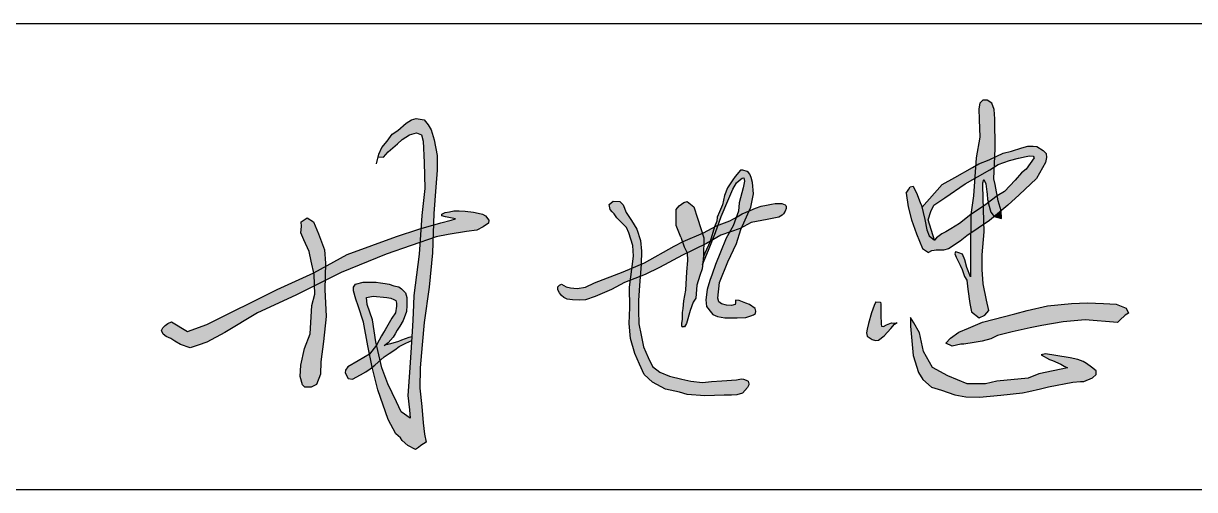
# Model space of a CAD drawing. Extents: x -14785 to 4269, y -25586 to -12228.
# Drawn here: x -12960.99 to -12944.67, y -25540.1 to -25533.6 of the extents above; entities that cross this region are included whole.
import ezdxf

# ---------------------------------------------------------------- set-up
doc = ezdxf.new("R2010")
doc.units = 0
doc.header["$LTSCALE"] = 2000
doc.header["$MEASUREMENT"] = 0
doc.layers.get('0').update_dxf_attribs({"linetype": 'CONTINUOUS'})
doc.layers.add('HATCH', color=8, linetype='CONTINUOUS')

msp = doc.modelspace()

# ---------------------------------------------------------------- hatches: boundary and pattern name
at = {"layer": 'HATCH'}
for points in [[(-12947.451, -25534.936), (-12947.461, -25534.806), (-12947.493, -25534.715), (-12947.556, -25534.673), (-12947.616, -25534.673), (-12947.658, -25534.718), (-12947.675, -25534.796), (-12947.668, -25534.946), (-12947.661, -25535.188), (-12947.71, -25535.479), (-12947.718, -25535.59), (-12947.672, -25535.563), (-12947.528, -25535.504), (-12947.45, -25535.467), (-12947.444, -25535.35)], [(-12955.243, -25535.885), (-12955.221, -25535.65), (-12955.224, -25535.444), (-12955.264, -25535.225), (-12955.307, -25535.089), (-12955.347, -25535.019), (-12955.403, -25534.95), (-12955.515, -25534.928), (-12955.579, -25534.947), (-12955.654, -25534.993), (-12955.769, -25535.099), (-12955.847, -25535.15), (-12955.919, -25535.244), (-12955.994, -25535.332), (-12956.036, -25535.428), (-12956.045, -25535.463), (-12955.971, -25535.47), (-12955.907, -25535.396), (-12955.775, -25535.285), (-12955.708, -25535.224), (-12955.607, -25535.157), (-12955.509, -25535.13), (-12955.442, -25535.157), (-12955.415, -25535.244), (-12955.401, -25535.544), (-12955.394, -25535.905), (-12955.438, -25536.283), (-12955.451, -25536.464), (-12955.273, -25536.413), (-12955.267, -25536.254)], [(-12946.736, -25535.419), (-12946.775, -25535.377), (-12946.864, -25535.319), (-12946.915, -25535.314), (-12946.992, -25535.316), (-12947.074, -25535.339), (-12947.22, -25535.383), (-12947.333, -25535.415), (-12947.423, -25535.454), (-12947.45, -25535.467), (-12947.456, -25535.604), (-12947.403, -25535.569), (-12947.248, -25535.516), (-12947.122, -25535.482), (-12947.014, -25535.46), (-12946.967, -25535.451), (-12946.918, -25535.453), (-12946.902, -25535.478), (-12947.012, -25535.637), (-12947.08, -25535.688), (-12947.166, -25535.791), (-12947.315, -25535.949), (-12947.416, -25536.009), (-12947.402, -25536.08), (-12947.363, -25536.218), (-12947.268, -25536.14), (-12947.11, -25535.995), (-12946.869, -25535.766), (-12946.746, -25535.543), (-12946.729, -25535.473)], [(-12947.45, -25535.467), (-12947.528, -25535.504), (-12947.672, -25535.563), (-12947.718, -25535.59), (-12947.731, -25535.766), (-12947.519, -25535.644), (-12947.456, -25535.604)], [(-12951.172, -25536.078), (-12951.1, -25535.917), (-12951.051, -25535.827), (-12951.014, -25535.796), (-12950.973, -25535.76), (-12950.948, -25535.756), (-12950.94, -25535.804), (-12950.959, -25535.898), (-12951.011, -25536.104), (-12951.024, -25536.22), (-12951.055, -25536.307), (-12951.041, -25536.299), (-12950.971, -25536.259), (-12950.873, -25536.218), (-12950.85, -25536.165), (-12950.812, -25535.979), (-12950.828, -25535.824), (-12950.847, -25535.752), (-12950.865, -25535.708), (-12950.882, -25535.682), (-12950.902, -25535.667), (-12950.964, -25535.65), (-12950.995, -25535.65), (-12951.071, -25535.738), (-12951.103, -25535.787), (-12951.137, -25535.84), (-12951.174, -25535.898), (-12951.216, -25536.005), (-12951.245, -25536.135), (-12951.288, -25536.229), (-12951.319, -25536.305), (-12951.324, -25536.362), (-12951.356, -25536.441), (-12951.328, -25536.426), (-12951.309, -25536.419), (-12951.266, -25536.297)], [(-12948.146, -25536.036), (-12947.863, -25535.842), (-12947.731, -25535.766), (-12947.718, -25535.59), (-12947.762, -25535.615), (-12948.007, -25535.754), (-12948.182, -25535.851), (-12948.466, -25536.17), (-12948.427, -25536.339), (-12948.399, -25536.48), (-12948.365, -25536.566), (-12948.289, -25536.627), (-12948.377, -25536.342), (-12948.343, -25536.226), (-12948.298, -25536.137)], [(-12947.456, -25535.604), (-12947.519, -25535.644), (-12947.731, -25535.766), (-12947.749, -25536.006), (-12947.784, -25536.269), (-12947.611, -25536.152), (-12947.614, -25536.04), (-12947.619, -25535.858), (-12947.618, -25535.825), (-12947.603, -25535.778), (-12947.574, -25535.843), (-12947.561, -25535.954), (-12947.559, -25535.984), (-12947.553, -25536.057), (-12947.537, -25536.099), (-12947.416, -25536.009), (-12947.447, -25535.848), (-12947.465, -25535.771)], [(-12948.473, -25536.142), (-12948.489, -25536.103), (-12948.544, -25535.968), (-12948.58, -25535.898), (-12948.587, -25535.875), (-12948.63, -25535.883), (-12948.647, -25535.914), (-12948.688, -25535.972), (-12948.657, -25536.16), (-12948.613, -25536.341), (-12948.541, -25536.54), (-12948.46, -25536.742), (-12948.374, -25536.799), (-12948.332, -25536.774), (-12948.295, -25536.768), (-12948.27, -25536.767), (-12948.22, -25536.767), (-12948.165, -25536.765), (-12948.094, -25536.746), (-12947.933, -25536.641), (-12947.839, -25536.564), (-12947.786, -25536.527), (-12947.784, -25536.269), (-12947.943, -25536.392), (-12948.062, -25536.466), (-12948.132, -25536.509), (-12948.188, -25536.54), (-12948.262, -25536.593), (-12948.289, -25536.627), (-12948.365, -25536.566), (-12948.399, -25536.48), (-12948.427, -25536.339)], [(-12947.402, -25536.08), (-12947.416, -25536.009), (-12947.416, -25536.009), (-12947.537, -25536.099), (-12947.539, -25536.118), (-12947.507, -25536.234), (-12947.458, -25536.294), (-12947.363, -25536.218)], [(-12954.58, -25536.441), (-12954.506, -25536.389), (-12954.504, -25536.346), (-12954.547, -25536.288), (-12954.592, -25536.266), (-12954.65, -25536.251), (-12954.718, -25536.235), (-12954.834, -25536.223), (-12954.914, -25536.218), (-12954.99, -25536.218), (-12955.05, -25536.229), (-12955.112, -25536.241), (-12955.159, -25536.262), (-12955.155, -25536.286), (-12955.104, -25536.299), (-12955.036, -25536.315), (-12954.966, -25536.33), (-12955.027, -25536.348), (-12955.17, -25536.383), (-12955.273, -25536.413), (-12955.28, -25536.597), (-12955.234, -25536.581), (-12955.071, -25536.548), (-12954.813, -25536.505), (-12954.671, -25536.488)], [(-12952.39, -25536.633), (-12952.441, -25536.475), (-12952.515, -25536.354), (-12952.586, -25536.239), (-12952.632, -25536.135), (-12952.675, -25536.086), (-12952.771, -25536.082), (-12952.824, -25536.131), (-12952.813, -25536.197), (-12952.783, -25536.231), (-12952.756, -25536.261), (-12952.718, -25536.314), (-12952.649, -25536.385), (-12952.582, -25536.448), (-12952.551, -25536.522), (-12952.497, -25536.699), (-12952.485, -25536.851), (-12952.504, -25536.995), (-12952.507, -25537.015), (-12952.379, -25536.96), (-12952.375, -25536.781)], [(-12951.595, -25536.319), (-12951.647, -25536.163), (-12951.74, -25536.087), (-12951.784, -25536.099), (-12951.848, -25536.147), (-12951.892, -25536.199), (-12951.892, -25536.283), (-12951.892, -25536.423), (-12951.828, -25536.584), (-12951.805, -25536.651), (-12951.795, -25536.646), (-12951.524, -25536.531)], [(-12950.873, -25536.218), (-12950.971, -25536.259), (-12951.041, -25536.299), (-12951.055, -25536.307), (-12951.097, -25536.428), (-12951.147, -25536.514), (-12950.999, -25536.462), (-12950.976, -25536.45)], [(-12950.462, -25536.304), (-12950.415, -25536.279), (-12950.394, -25536.257), (-12950.372, -25536.222), (-12950.357, -25536.184), (-12950.357, -25536.156), (-12950.361, -25536.145), (-12950.37, -25536.132), (-12950.417, -25536.116), (-12950.51, -25536.116), (-12950.561, -25536.123), (-12950.631, -25536.136), (-12950.707, -25536.153), (-12950.784, -25536.179), (-12950.861, -25536.213), (-12950.873, -25536.218), (-12950.976, -25536.45), (-12950.848, -25536.382), (-12950.621, -25536.339)], [(-12947.611, -25536.152), (-12947.784, -25536.269), (-12947.786, -25536.527), (-12947.604, -25536.403)], [(-12947.507, -25536.234), (-12947.539, -25536.118), (-12947.537, -25536.099), (-12947.594, -25536.141), (-12947.611, -25536.152), (-12947.604, -25536.403), (-12947.526, -25536.35), (-12947.458, -25536.294)], [(-12947.363, -25536.218), (-12947.458, -25536.294), (-12947.359, -25536.325)], [(-12956.793, -25536.76), (-12956.876, -25536.539), (-12956.946, -25536.372), (-12957.034, -25536.315), (-12957.117, -25536.371), (-12957.111, -25536.435), (-12957.122, -25536.523), (-12957.079, -25536.622), (-12957.005, -25536.786), (-12956.976, -25536.92), (-12956.94, -25537.084), (-12956.78, -25536.996), (-12956.779, -25536.945)], [(-12951.097, -25536.428), (-12951.055, -25536.307), (-12951.144, -25536.356), (-12951.309, -25536.419), (-12951.343, -25536.517), (-12951.386, -25536.624), (-12951.267, -25536.556), (-12951.147, -25536.514)], [(-12955.931, -25536.823), (-12955.464, -25536.661), (-12955.451, -25536.464), (-12955.479, -25536.472), (-12955.787, -25536.573), (-12956.476, -25536.827), (-12956.78, -25536.996), (-12956.784, -25537.19), (-12956.561, -25537.079)], [(-12955.273, -25536.413), (-12955.451, -25536.464), (-12955.464, -25536.661), (-12955.28, -25536.597)], [(-12951.504, -25536.593), (-12951.524, -25536.531), (-12951.795, -25536.646), (-12951.805, -25536.651), (-12951.782, -25536.717), (-12951.74, -25536.804), (-12951.506, -25536.69)], [(-12951.356, -25536.441), (-12951.511, -25536.526), (-12951.524, -25536.531), (-12951.504, -25536.593), (-12951.506, -25536.69), (-12951.469, -25536.672), (-12951.418, -25536.643)], [(-12951.052, -25536.673), (-12950.988, -25536.477), (-12950.976, -25536.45), (-12950.999, -25536.462), (-12951.147, -25536.514), (-12951.194, -25536.596), (-12951.272, -25536.795), (-12951.343, -25536.964), (-12951.388, -25537.101), (-12951.422, -25537.188), (-12951.461, -25537.316), (-12951.477, -25537.458), (-12951.468, -25537.553), (-12951.401, -25537.639), (-12951.381, -25537.664), (-12951.313, -25537.691), (-12951.213, -25537.708), (-12951.148, -25537.71), (-12951.039, -25537.71), (-12950.921, -25537.706), (-12950.85, -25537.683), (-12950.815, -25537.667), (-12950.786, -25537.647), (-12950.78, -25537.616), (-12950.788, -25537.578), (-12950.87, -25537.522), (-12950.92, -25537.503), (-12951.014, -25537.469), (-12951.065, -25537.461), (-12951.065, -25537.499), (-12951.067, -25537.523), (-12951.12, -25537.537), (-12951.188, -25537.534), (-12951.258, -25537.515), (-12951.295, -25537.486), (-12951.311, -25537.435), (-12951.287, -25537.215), (-12951.169, -25536.929)], [(-12951.309, -25536.419), (-12951.328, -25536.426), (-12951.356, -25536.441), (-12951.418, -25536.643), (-12951.386, -25536.624), (-12951.343, -25536.517)], [(-12947.6, -25536.509), (-12947.604, -25536.403), (-12947.786, -25536.527), (-12947.787, -25536.795), (-12947.789, -25537.009), (-12947.787, -25537.139), (-12947.84, -25537.005), (-12947.868, -25536.899), (-12947.903, -25536.823), (-12947.952, -25536.804), (-12947.978, -25536.792), (-12947.999, -25536.79), (-12948.008, -25536.819), (-12947.991, -25536.865), (-12947.933, -25536.977), (-12947.906, -25537.036), (-12947.875, -25537.131), (-12947.842, -25537.182), (-12947.825, -25537.308), (-12947.797, -25537.507), (-12947.774, -25537.624), (-12947.669, -25537.709), (-12947.589, -25537.672), (-12947.534, -25537.608), (-12947.568, -25537.462), (-12947.614, -25537.233), (-12947.626, -25537.034), (-12947.626, -25536.832)], [(-12955.993, -25538.407), (-12956.018, -25538.302), (-12956.093, -25538.367), (-12956.126, -25538.396), (-12956.126, -25538.397), (-12956.051, -25538.715), (-12955.907, -25539.127), (-12955.797, -25539.326), (-12955.735, -25539.38), (-12955.709, -25539.42), (-12955.632, -25539.489), (-12955.523, -25539.545), (-12955.484, -25539.519), (-12955.45, -25539.487), (-12955.377, -25539.442), (-12955.398, -25539.332), (-12955.415, -25539.172), (-12955.435, -25538.944), (-12955.463, -25538.691), (-12955.459, -25538.406), (-12955.431, -25538.084), (-12955.403, -25537.775), (-12955.333, -25537.281), (-12955.288, -25536.805), (-12955.28, -25536.597), (-12955.464, -25536.661), (-12955.475, -25536.823), (-12955.549, -25537.4), (-12955.556, -25537.644), (-12955.566, -25537.826), (-12955.587, -25538.191), (-12955.607, -25538.47), (-12955.63, -25538.791), (-12955.61, -25538.992), (-12955.597, -25539.11), (-12955.724, -25539.02), (-12955.789, -25538.879), (-12955.908, -25538.631)], [(-12951.802, -25536.834), (-12951.74, -25536.804), (-12951.782, -25536.717), (-12951.805, -25536.651), (-12951.921, -25536.708), (-12952.333, -25536.941), (-12952.379, -25536.96), (-12952.392, -25537.133), (-12952.321, -25537.106), (-12952.124, -25537.008)], [(-12951.511, -25536.856), (-12951.506, -25536.69), (-12951.74, -25536.804), (-12951.734, -25536.912), (-12951.748, -25537.07), (-12951.763, -25537.322), (-12951.788, -25537.474), (-12951.797, -25537.577), (-12951.807, -25537.636), (-12951.809, -25537.686), (-12951.809, -25537.73), (-12951.816, -25537.787), (-12951.815, -25537.816), (-12951.81, -25537.828), (-12951.803, -25537.835), (-12951.776, -25537.834), (-12951.747, -25537.79), (-12951.697, -25537.609), (-12951.656, -25537.489), (-12951.615, -25537.433), (-12951.603, -25537.253), (-12951.563, -25537.117), (-12951.531, -25537.024)], [(-12951.386, -25536.624), (-12951.418, -25536.643), (-12951.491, -25536.807), (-12951.513, -25536.871), (-12951.524, -25536.965), (-12951.442, -25536.765)], [(-12956.78, -25536.996), (-12956.94, -25537.084), (-12956.935, -25537.107), (-12956.931, -25537.263), (-12956.784, -25537.19)], [(-12952.61, -25537.215), (-12952.53, -25537.185), (-12952.507, -25537.015), (-12952.628, -25537.066), (-12953.03, -25537.221), (-12953.155, -25537.28), (-12953.272, -25537.301), (-12953.364, -25537.292), (-12953.425, -25537.275), (-12953.491, -25537.242), (-12953.518, -25537.252), (-12953.539, -25537.277), (-12953.542, -25537.32), (-12953.518, -25537.362), (-12953.488, -25537.398), (-12953.457, -25537.426), (-12953.412, -25537.448), (-12953.334, -25537.458), (-12953.243, -25537.464), (-12953.155, -25537.458), (-12953.019, -25537.41), (-12952.792, -25537.315)], [(-12952.379, -25536.96), (-12952.507, -25537.015), (-12952.53, -25537.185), (-12952.392, -25537.133)], [(-12957.725, -25537.638), (-12957.192, -25537.393), (-12956.931, -25537.263), (-12956.935, -25537.107), (-12956.94, -25537.084), (-12957.452, -25537.316), (-12958.431, -25537.8), (-12958.7, -25537.902), (-12958.924, -25537.765), (-12958.977, -25537.787), (-12959.012, -25537.814), (-12959.047, -25537.849), (-12959.065, -25537.886), (-12959.04, -25537.939), (-12959.001, -25537.97), (-12958.935, -25537.997), (-12958.876, -25538.036), (-12958.799, -25538.08), (-12958.665, -25538.127), (-12958.554, -25538.09), (-12958.434, -25538.047), (-12958.181, -25537.915)], [(-12956.77, -25537.69), (-12956.786, -25537.315), (-12956.784, -25537.19), (-12956.931, -25537.263), (-12956.928, -25537.378), (-12956.967, -25537.536), (-12956.991, -25537.934), (-12957.07, -25538.139), (-12957.122, -25538.371), (-12957.131, -25538.529), (-12957.097, -25538.642), (-12957.066, -25538.674), (-12956.98, -25538.674), (-12956.906, -25538.637), (-12956.849, -25538.493), (-12956.845, -25538.324), (-12956.804, -25538.04)], [(-12952.418, -25537.607), (-12952.415, -25537.466), (-12952.401, -25537.26), (-12952.392, -25537.133), (-12952.53, -25537.185), (-12952.543, -25537.28), (-12952.538, -25537.564), (-12952.547, -25537.788), (-12952.526, -25537.998), (-12952.469, -25538.205), (-12952.4, -25538.354), (-12952.335, -25538.501), (-12952.222, -25538.607), (-12952.04, -25538.704), (-12951.847, -25538.745), (-12951.736, -25538.78), (-12951.491, -25538.795), (-12951.224, -25538.788), (-12951.12, -25538.787), (-12951.045, -25538.781), (-12950.968, -25538.758), (-12950.895, -25538.681), (-12950.877, -25538.645), (-12950.877, -25538.629), (-12950.89, -25538.591), (-12950.918, -25538.577), (-12950.954, -25538.565), (-12950.981, -25538.559), (-12951.052, -25538.572), (-12951.257, -25538.586), (-12951.4, -25538.598), (-12951.522, -25538.609), (-12951.687, -25538.59), (-12951.81, -25538.564), (-12951.983, -25538.523), (-12952.12, -25538.467), (-12952.222, -25538.39), (-12952.282, -25538.263), (-12952.345, -25538.115), (-12952.381, -25537.952), (-12952.411, -25537.792)], [(-12955.718, -25537.303), (-12955.755, -25537.279), (-12955.826, -25537.262), (-12955.89, -25537.242), (-12955.947, -25537.229), (-12956.011, -25537.219), (-12956.072, -25537.212), (-12956.17, -25537.212), (-12956.254, -25537.212), (-12956.359, -25537.242), (-12956.386, -25537.283), (-12956.386, -25537.333), (-12956.355, -25537.448), (-12956.325, -25537.542), (-12956.247, -25537.768), (-12956.19, -25538.098), (-12956.165, -25538.214), (-12956.068, -25538.09), (-12956.078, -25538.046), (-12956.124, -25537.735), (-12956.198, -25537.524), (-12956.206, -25537.424), (-12956.115, -25537.409), (-12955.924, -25537.427), (-12955.869, -25537.433), (-12955.828, -25537.453), (-12955.798, -25537.468), (-12955.787, -25537.503), (-12955.787, -25537.546), (-12955.804, -25537.639), (-12955.852, -25537.713), (-12955.908, -25537.813), (-12955.948, -25537.878), (-12955.969, -25537.915), (-12955.998, -25537.959), (-12956.03, -25538.019), (-12956.068, -25538.09), (-12956.018, -25538.302), (-12955.963, -25538.255), (-12955.891, -25538.207), (-12955.811, -25538.157), (-12955.75, -25538.111), (-12955.659, -25538.061), (-12955.577, -25538.024), (-12955.574, -25537.968), (-12955.611, -25537.979), (-12955.713, -25538.018), (-12955.756, -25538.035), (-12955.867, -25538.066), (-12955.932, -25538.08), (-12955.903, -25538.058), (-12955.833, -25537.977), (-12955.806, -25537.933), (-12955.779, -25537.879), (-12955.742, -25537.825), (-12955.694, -25537.748), (-12955.651, -25537.623), (-12955.644, -25537.539), (-12955.644, -25537.475), (-12955.647, -25537.424), (-12955.664, -25537.36)], [(-12948.899, -25537.856), (-12948.848, -25537.796), (-12948.831, -25537.785), (-12948.889, -25537.781), (-12948.961, -25537.806), (-12949.002, -25537.831), (-12949.029, -25537.826), (-12949.032, -25537.799), (-12949.032, -25537.761), (-12949.037, -25537.703), (-12949.037, -25537.661), (-12949.037, -25537.6), (-12949.039, -25537.565), (-12949.039, -25537.52), (-12949.044, -25537.49), (-12949.11, -25537.485), (-12949.13, -25537.538), (-12949.167, -25537.638), (-12949.213, -25537.789), (-12949.228, -25537.869), (-12949.238, -25537.917), (-12949.23, -25537.967), (-12949.162, -25538.009), (-12949.112, -25538.025), (-12949.072, -25538.022), (-12948.992, -25537.959)], [(-12947.21, -25537.904), (-12946.96, -25537.848), (-12946.797, -25537.817), (-12946.499, -25537.766), (-12946.193, -25537.736), (-12945.74, -25537.774), (-12945.707, -25537.741), (-12945.633, -25537.672), (-12945.588, -25537.644), (-12945.621, -25537.573), (-12945.761, -25537.519), (-12945.936, -25537.507), (-12946.158, -25537.502), (-12946.382, -25537.509), (-12946.716, -25537.54), (-12946.998, -25537.609), (-12947.171, -25537.652), (-12947.622, -25537.769), (-12947.818, -25537.853), (-12947.951, -25537.909), (-12948.068, -25537.993), (-12948.131, -25538.064), (-12948.047, -25538.105), (-12947.925, -25538.077), (-12947.884, -25538.074), (-12947.739, -25538.054), (-12947.627, -25538.036), (-12947.507, -25538), (-12947.411, -25537.955)], [(-12948.5, -25537.92), (-12948.577, -25537.78), (-12948.627, -25537.706), (-12948.625, -25537.824), (-12948.59, -25538.236), (-12948.514, -25538.472), (-12948.454, -25538.57), (-12948.333, -25538.675), (-12948.193, -25538.716), (-12948.007, -25538.784), (-12947.852, -25538.811), (-12947.663, -25538.813), (-12947.366, -25538.788), (-12947.065, -25538.754), (-12946.977, -25538.734), (-12946.813, -25538.7), (-12946.7, -25538.669), (-12946.365, -25538.607), (-12946.258, -25538.599), (-12946.208, -25538.599), (-12946.087, -25538.546), (-12946.04, -25538.498), (-12946.038, -25538.45), (-12946.101, -25538.399), (-12946.171, -25538.345), (-12946.218, -25538.317), (-12946.294, -25538.29), (-12946.401, -25538.268), (-12946.601, -25538.236), (-12946.744, -25538.21), (-12946.804, -25538.224), (-12946.689, -25538.288), (-12946.645, -25538.306), (-12946.532, -25538.353), (-12946.484, -25538.383), (-12946.439, -25538.405), (-12946.839, -25538.492), (-12946.985, -25538.551), (-12947.42, -25538.591), (-12947.582, -25538.63), (-12947.838, -25538.63), (-12948.107, -25538.52), (-12948.32, -25538.401), (-12948.442, -25538.179)], [(-12956.068, -25538.09), (-12956.165, -25538.214), (-12956.126, -25538.396), (-12956.093, -25538.367), (-12956.018, -25538.302)], [(-12956.126, -25538.396), (-12956.165, -25538.214), (-12956.322, -25538.309), (-12956.469, -25538.394), (-12956.498, -25538.439), (-12956.506, -25538.476), (-12956.461, -25538.554), (-12956.4, -25538.565), (-12956.291, -25538.506), (-12956.217, -25538.461), (-12956.156, -25538.422)]]:
    msp.add_hatch(color=256, dxfattribs=at).paths.add_polyline_path(points)

# ---------------------------------------------------------------- linework, layer by layer
for p, q in [((-12976.96, -25533.604), (-12866.96, -25533.604)), ((-12976.96, -25540.104), (-12921.96, -25540.104))]:
    msp.add_line(p, q)
for points in [[(-12947.539, -25536.118), (-12947.507, -25536.234), (-12947.458, -25536.294), (-12947.359, -25536.325), (-12947.363, -25536.218), (-12947.402, -25536.08), (-12947.447, -25535.848), (-12947.465, -25535.771), (-12947.444, -25535.35), (-12947.451, -25534.936), (-12947.461, -25534.806), (-12947.493, -25534.715), (-12947.556, -25534.673), (-12947.616, -25534.673), (-12947.658, -25534.718), (-12947.675, -25534.796), (-12947.668, -25534.946), (-12947.661, -25535.188), (-12947.71, -25535.479), (-12947.749, -25536.006), (-12947.784, -25536.269), (-12947.787, -25536.795), (-12947.789, -25537.009), (-12947.787, -25537.139), (-12947.84, -25537.005), (-12947.868, -25536.899), (-12947.903, -25536.823)], [(-12956.068, -25535.561), (-12956.036, -25535.428), (-12955.994, -25535.332), (-12955.919, -25535.244), (-12955.847, -25535.15), (-12955.769, -25535.099), (-12955.654, -25534.993), (-12955.579, -25534.947), (-12955.515, -25534.928), (-12955.403, -25534.95), (-12955.347, -25535.019), (-12955.307, -25535.089), (-12955.264, -25535.225), (-12955.224, -25535.444), (-12955.221, -25535.65), (-12955.243, -25535.885), (-12955.267, -25536.254), (-12955.288, -25536.805), (-12955.333, -25537.281), (-12955.403, -25537.775), (-12955.431, -25538.084), (-12955.459, -25538.406), (-12955.463, -25538.691), (-12955.435, -25538.944), (-12955.415, -25539.172), (-12955.398, -25539.332), (-12955.377, -25539.442), (-12955.45, -25539.487), (-12955.484, -25539.519), (-12955.523, -25539.545), (-12955.632, -25539.489), (-12955.709, -25539.42), (-12955.735, -25539.38), (-12955.797, -25539.326), (-12955.907, -25539.127), (-12956.051, -25538.715), (-12956.126, -25538.397), (-12956.19, -25538.098), (-12956.247, -25537.768), (-12956.325, -25537.542), (-12956.355, -25537.448), (-12956.386, -25537.333), (-12956.386, -25537.283), (-12956.359, -25537.242), (-12956.359, -25537.242), (-12956.254, -25537.212), (-12956.17, -25537.212), (-12956.17, -25537.212), (-12956.072, -25537.212), (-12956.011, -25537.219), (-12955.947, -25537.229), (-12955.89, -25537.242), (-12955.826, -25537.262), (-12955.755, -25537.279), (-12955.718, -25537.303), (-12955.664, -25537.36), (-12955.647, -25537.424), (-12955.644, -25537.475), (-12955.644, -25537.539), (-12955.651, -25537.623), (-12955.694, -25537.748), (-12955.742, -25537.825), (-12955.779, -25537.879), (-12955.806, -25537.933), (-12955.833, -25537.977), (-12955.833, -25537.977), (-12955.903, -25538.058), (-12955.961, -25538.101)], [(-12956.045, -25535.463), (-12955.971, -25535.47), (-12955.971, -25535.47), (-12955.907, -25535.396), (-12955.775, -25535.285), (-12955.708, -25535.224), (-12955.607, -25535.157), (-12955.509, -25535.13), (-12955.509, -25535.13), (-12955.442, -25535.157), (-12955.415, -25535.244), (-12955.401, -25535.544), (-12955.394, -25535.905), (-12955.438, -25536.283), (-12955.475, -25536.823), (-12955.549, -25537.4), (-12955.556, -25537.644), (-12955.566, -25537.826), (-12955.587, -25538.191), (-12955.607, -25538.47), (-12955.63, -25538.791), (-12955.61, -25538.992), (-12955.597, -25539.11), (-12955.597, -25539.11), (-12955.724, -25539.02), (-12955.789, -25538.879), (-12955.908, -25538.631), (-12955.993, -25538.407), (-12956.078, -25538.046), (-12956.124, -25537.735), (-12956.198, -25537.524), (-12956.206, -25537.424), (-12956.206, -25537.424), (-12956.115, -25537.409), (-12955.924, -25537.427), (-12955.924, -25537.427), (-12955.869, -25537.433), (-12955.828, -25537.453), (-12955.798, -25537.468), (-12955.787, -25537.503), (-12955.787, -25537.546), (-12955.804, -25537.639), (-12955.852, -25537.713), (-12955.908, -25537.813), (-12955.948, -25537.878), (-12955.969, -25537.915), (-12955.998, -25537.959), (-12956.03, -25538.019), (-12956.068, -25538.09), (-12956.165, -25538.214), (-12956.322, -25538.309), (-12956.469, -25538.394), (-12956.498, -25538.439), (-12956.506, -25538.476), (-12956.461, -25538.554), (-12956.4, -25538.565), (-12956.291, -25538.506), (-12956.217, -25538.461), (-12956.156, -25538.422), (-12956.093, -25538.367), (-12955.963, -25538.255), (-12955.891, -25538.207), (-12955.811, -25538.157), (-12955.75, -25538.111), (-12955.659, -25538.061), (-12955.577, -25538.024)], [(-12948.466, -25536.17), (-12948.182, -25535.851), (-12948.007, -25535.754), (-12947.762, -25535.615), (-12947.672, -25535.563), (-12947.528, -25535.504), (-12947.423, -25535.454), (-12947.333, -25535.415), (-12947.22, -25535.383), (-12947.074, -25535.339), (-12946.992, -25535.316), (-12946.915, -25535.314), (-12946.864, -25535.319), (-12946.775, -25535.377), (-12946.736, -25535.419), (-12946.729, -25535.473), (-12946.746, -25535.543), (-12946.869, -25535.766), (-12947.11, -25535.995), (-12947.268, -25536.14), (-12947.526, -25536.35), (-12947.839, -25536.564), (-12947.933, -25536.641), (-12948.094, -25536.746), (-12948.165, -25536.765), (-12948.22, -25536.767), (-12948.27, -25536.767), (-12948.295, -25536.768), (-12948.332, -25536.774), (-12948.374, -25536.799)], [(-12948.688, -25535.972), (-12948.647, -25535.914), (-12948.63, -25535.883), (-12948.63, -25535.883), (-12948.587, -25535.875), (-12948.58, -25535.898), (-12948.544, -25535.968), (-12948.489, -25536.103), (-12948.473, -25536.142), (-12948.427, -25536.339), (-12948.399, -25536.48), (-12948.365, -25536.566), (-12948.289, -25536.627), (-12948.377, -25536.342), (-12948.343, -25536.226), (-12948.298, -25536.137), (-12948.146, -25536.036), (-12947.863, -25535.842), (-12947.519, -25535.644), (-12947.403, -25535.569), (-12947.248, -25535.516), (-12947.122, -25535.482), (-12947.014, -25535.46), (-12946.967, -25535.451), (-12946.918, -25535.453), (-12946.902, -25535.478), (-12947.012, -25535.637), (-12947.08, -25535.688), (-12947.166, -25535.791), (-12947.315, -25535.949), (-12947.416, -25536.009), (-12947.594, -25536.141), (-12947.784, -25536.269), (-12947.943, -25536.392), (-12948.062, -25536.466), (-12948.132, -25536.509), (-12948.188, -25536.54), (-12948.262, -25536.593), (-12948.289, -25536.627)], [(-12951.524, -25536.965), (-12951.442, -25536.765), (-12951.343, -25536.517), (-12951.266, -25536.297), (-12951.172, -25536.078), (-12951.1, -25535.917), (-12951.051, -25535.827), (-12951.014, -25535.796), (-12950.973, -25535.76), (-12950.948, -25535.756), (-12950.94, -25535.804), (-12950.959, -25535.898), (-12951.011, -25536.104), (-12951.024, -25536.22), (-12951.097, -25536.428), (-12951.194, -25536.596), (-12951.272, -25536.795), (-12951.343, -25536.964), (-12951.388, -25537.101), (-12951.422, -25537.188), (-12951.461, -25537.316), (-12951.477, -25537.458), (-12951.468, -25537.553), (-12951.401, -25537.639), (-12951.381, -25537.664), (-12951.313, -25537.691), (-12951.213, -25537.708), (-12951.148, -25537.71), (-12951.039, -25537.71), (-12950.921, -25537.706), (-12950.85, -25537.683), (-12950.815, -25537.667), (-12950.786, -25537.647), (-12950.78, -25537.616), (-12950.788, -25537.578), (-12950.87, -25537.522), (-12950.92, -25537.503), (-12951.014, -25537.469), (-12951.065, -25537.461), (-12951.065, -25537.499), (-12951.067, -25537.523), (-12951.12, -25537.537), (-12951.188, -25537.534), (-12951.258, -25537.515), (-12951.295, -25537.486), (-12951.311, -25537.435), (-12951.287, -25537.215), (-12951.169, -25536.929), (-12951.052, -25536.673), (-12950.988, -25536.477), (-12950.85, -25536.165), (-12950.812, -25535.979), (-12950.828, -25535.824), (-12950.847, -25535.752), (-12950.865, -25535.708), (-12950.882, -25535.682), (-12950.902, -25535.667), (-12950.964, -25535.65), (-12950.995, -25535.65), (-12951.071, -25535.738), (-12951.103, -25535.787), (-12951.137, -25535.84), (-12951.174, -25535.898), (-12951.216, -25536.005), (-12951.245, -25536.135), (-12951.288, -25536.229), (-12951.319, -25536.305), (-12951.324, -25536.362)], [(-12947.903, -25536.823), (-12947.952, -25536.804), (-12947.978, -25536.792), (-12947.999, -25536.79), (-12948.008, -25536.819), (-12947.991, -25536.865), (-12947.933, -25536.977), (-12947.906, -25537.036), (-12947.875, -25537.131), (-12947.842, -25537.182), (-12947.825, -25537.308), (-12947.797, -25537.507), (-12947.774, -25537.624), (-12947.669, -25537.709), (-12947.589, -25537.672), (-12947.534, -25537.608), (-12947.534, -25537.608), (-12947.568, -25537.462), (-12947.614, -25537.233), (-12947.626, -25537.034), (-12947.626, -25536.832), (-12947.6, -25536.509), (-12947.614, -25536.04), (-12947.619, -25535.858), (-12947.618, -25535.825), (-12947.603, -25535.778), (-12947.603, -25535.778), (-12947.574, -25535.843), (-12947.561, -25535.954), (-12947.559, -25535.984), (-12947.553, -25536.057), (-12947.537, -25536.099), (-12947.539, -25536.118)], [(-12948.688, -25535.972), (-12948.657, -25536.16), (-12948.613, -25536.341), (-12948.541, -25536.54), (-12948.46, -25536.742), (-12948.374, -25536.799)], [(-12958.924, -25537.765), (-12958.7, -25537.902), (-12958.431, -25537.8), (-12957.452, -25537.316), (-12956.94, -25537.084), (-12956.476, -25536.827), (-12955.787, -25536.573), (-12955.479, -25536.472), (-12955.17, -25536.383), (-12955.027, -25536.348), (-12954.966, -25536.33), (-12955.036, -25536.315), (-12955.104, -25536.299), (-12955.155, -25536.286), (-12955.155, -25536.286), (-12955.159, -25536.262), (-12955.112, -25536.241), (-12955.05, -25536.229), (-12954.99, -25536.218), (-12954.914, -25536.218), (-12954.834, -25536.223), (-12954.718, -25536.235), (-12954.65, -25536.251), (-12954.592, -25536.266), (-12954.547, -25536.288), (-12954.504, -25536.346), (-12954.506, -25536.389), (-12954.58, -25536.441), (-12954.671, -25536.488), (-12954.813, -25536.505), (-12955.071, -25536.548), (-12955.234, -25536.581), (-12955.931, -25536.823), (-12956.561, -25537.079), (-12957.192, -25537.393), (-12957.725, -25537.638), (-12958.181, -25537.915), (-12958.434, -25538.047), (-12958.554, -25538.09), (-12958.665, -25538.127), (-12958.799, -25538.08), (-12958.876, -25538.036), (-12958.935, -25537.997), (-12959.001, -25537.97), (-12959.04, -25537.939), (-12959.065, -25537.886), (-12959.047, -25537.849), (-12959.012, -25537.814), (-12958.977, -25537.787), (-12958.924, -25537.765)], [(-12950.37, -25536.132), (-12950.361, -25536.145), (-12950.357, -25536.156), (-12950.357, -25536.184), (-12950.372, -25536.222), (-12950.394, -25536.257), (-12950.415, -25536.279), (-12950.462, -25536.304), (-12950.621, -25536.339), (-12950.848, -25536.382), (-12950.999, -25536.462), (-12951.267, -25536.556), (-12951.469, -25536.672), (-12951.802, -25536.834), (-12952.124, -25537.008), (-12952.321, -25537.106), (-12952.61, -25537.215), (-12952.792, -25537.315), (-12953.019, -25537.41), (-12953.155, -25537.458), (-12953.243, -25537.464), (-12953.334, -25537.458), (-12953.412, -25537.448), (-12953.457, -25537.426), (-12953.488, -25537.398), (-12953.518, -25537.362), (-12953.542, -25537.32), (-12953.539, -25537.277), (-12953.518, -25537.252), (-12953.491, -25537.242)], [(-12953.491, -25537.242), (-12953.425, -25537.275), (-12953.364, -25537.292), (-12953.272, -25537.301), (-12953.155, -25537.28), (-12953.03, -25537.221), (-12952.628, -25537.066), (-12952.333, -25536.941), (-12951.921, -25536.708), (-12951.795, -25536.646), (-12951.511, -25536.526), (-12951.328, -25536.426), (-12951.144, -25536.356), (-12951.041, -25536.299), (-12950.971, -25536.259), (-12950.861, -25536.213), (-12950.784, -25536.179), (-12950.707, -25536.153), (-12950.631, -25536.136), (-12950.561, -25536.123), (-12950.51, -25536.116), (-12950.417, -25536.116), (-12950.417, -25536.116), (-12950.37, -25536.132)], [(-12952.813, -25536.197), (-12952.824, -25536.131), (-12952.771, -25536.082), (-12952.675, -25536.086), (-12952.632, -25536.135), (-12952.586, -25536.239), (-12952.515, -25536.354), (-12952.441, -25536.475), (-12952.39, -25536.633), (-12952.375, -25536.781), (-12952.379, -25536.96), (-12952.401, -25537.26), (-12952.415, -25537.466), (-12952.418, -25537.607), (-12952.411, -25537.792), (-12952.381, -25537.952), (-12952.345, -25538.115), (-12952.282, -25538.263), (-12952.222, -25538.39), (-12952.12, -25538.467), (-12951.983, -25538.523), (-12951.81, -25538.564), (-12951.687, -25538.59), (-12951.522, -25538.609), (-12951.4, -25538.598), (-12951.257, -25538.586), (-12951.052, -25538.572), (-12950.981, -25538.559), (-12950.954, -25538.565), (-12950.918, -25538.577), (-12950.89, -25538.591), (-12950.877, -25538.629), (-12950.877, -25538.645), (-12950.895, -25538.681), (-12950.968, -25538.758), (-12951.045, -25538.781), (-12951.12, -25538.787), (-12951.224, -25538.788), (-12951.491, -25538.795), (-12951.736, -25538.78), (-12951.847, -25538.745), (-12952.04, -25538.704), (-12952.222, -25538.607), (-12952.335, -25538.501), (-12952.4, -25538.354), (-12952.469, -25538.205), (-12952.526, -25537.998), (-12952.547, -25537.788), (-12952.538, -25537.564), (-12952.543, -25537.28), (-12952.504, -25536.995), (-12952.485, -25536.851), (-12952.497, -25536.699), (-12952.551, -25536.522), (-12952.582, -25536.448), (-12952.649, -25536.385), (-12952.718, -25536.314), (-12952.756, -25536.261), (-12952.783, -25536.231), (-12952.813, -25536.197)], [(-12951.828, -25536.584), (-12951.892, -25536.423), (-12951.892, -25536.283), (-12951.892, -25536.199), (-12951.848, -25536.147), (-12951.784, -25536.099), (-12951.74, -25536.087), (-12951.647, -25536.163), (-12951.595, -25536.319), (-12951.504, -25536.593), (-12951.511, -25536.856), (-12951.531, -25537.024), (-12951.563, -25537.117), (-12951.603, -25537.253), (-12951.615, -25537.433), (-12951.656, -25537.489), (-12951.697, -25537.609), (-12951.747, -25537.79), (-12951.776, -25537.834), (-12951.803, -25537.835)], [(-12957.117, -25536.371), (-12957.034, -25536.315), (-12956.946, -25536.372), (-12956.876, -25536.539), (-12956.793, -25536.76), (-12956.779, -25536.945), (-12956.786, -25537.315), (-12956.77, -25537.69), (-12956.804, -25538.04), (-12956.845, -25538.324), (-12956.849, -25538.493), (-12956.906, -25538.637), (-12956.98, -25538.674), (-12957.066, -25538.674), (-12957.097, -25538.642), (-12957.131, -25538.529), (-12957.122, -25538.371), (-12957.07, -25538.139), (-12956.991, -25537.934), (-12956.967, -25537.536), (-12956.928, -25537.378), (-12956.935, -25537.107), (-12956.976, -25536.92), (-12957.005, -25536.786), (-12957.079, -25536.622), (-12957.122, -25536.523), (-12957.111, -25536.435), (-12957.117, -25536.371)], [(-12951.324, -25536.362), (-12951.356, -25536.441), (-12951.418, -25536.643), (-12951.491, -25536.807), (-12951.513, -25536.871)], [(-12951.828, -25536.584), (-12951.782, -25536.717), (-12951.74, -25536.804), (-12951.734, -25536.912), (-12951.748, -25537.07), (-12951.763, -25537.322), (-12951.788, -25537.474), (-12951.797, -25537.577), (-12951.807, -25537.636), (-12951.809, -25537.686), (-12951.809, -25537.73), (-12951.816, -25537.787), (-12951.815, -25537.816)], [(-12949.11, -25537.485), (-12949.13, -25537.538), (-12949.167, -25537.638), (-12949.213, -25537.789), (-12949.228, -25537.869), (-12949.238, -25537.917), (-12949.23, -25537.967), (-12949.23, -25537.967), (-12949.162, -25538.009), (-12949.112, -25538.025), (-12949.072, -25538.022), (-12948.992, -25537.959), (-12948.899, -25537.856), (-12948.848, -25537.796), (-12948.813, -25537.774)], [(-12949.11, -25537.485), (-12949.044, -25537.49), (-12949.039, -25537.52), (-12949.039, -25537.565), (-12949.037, -25537.6), (-12949.037, -25537.661), (-12949.037, -25537.703), (-12949.032, -25537.761), (-12949.032, -25537.799), (-12949.029, -25537.826), (-12949.029, -25537.826), (-12949.002, -25537.831), (-12948.961, -25537.806), (-12948.889, -25537.781), (-12948.889, -25537.781), (-12948.831, -25537.785)], [(-12948.068, -25537.993), (-12947.951, -25537.909), (-12947.818, -25537.853), (-12947.622, -25537.769), (-12947.171, -25537.652), (-12946.998, -25537.609), (-12946.716, -25537.54), (-12946.382, -25537.509), (-12946.158, -25537.502), (-12945.936, -25537.507), (-12945.761, -25537.519), (-12945.621, -25537.573), (-12945.621, -25537.573), (-12945.588, -25537.644), (-12945.633, -25537.672), (-12945.707, -25537.741), (-12945.74, -25537.774), (-12945.74, -25537.774), (-12946.193, -25537.736), (-12946.499, -25537.766), (-12946.797, -25537.817), (-12946.96, -25537.848), (-12947.21, -25537.904), (-12947.411, -25537.955), (-12947.507, -25538), (-12947.627, -25538.036), (-12947.739, -25538.054), (-12947.884, -25538.074), (-12947.925, -25538.077), (-12948.047, -25538.105), (-12948.131, -25538.064), (-12948.068, -25537.993), (-12948.068, -25537.993)], [(-12951.815, -25537.816), (-12951.81, -25537.828), (-12951.803, -25537.835)], [(-12948.627, -25537.706), (-12948.625, -25537.824), (-12948.59, -25538.236), (-12948.514, -25538.472), (-12948.454, -25538.57), (-12948.333, -25538.675), (-12948.193, -25538.716), (-12948.007, -25538.784), (-12947.852, -25538.811), (-12947.663, -25538.813), (-12947.366, -25538.788), (-12947.065, -25538.754), (-12946.977, -25538.734), (-12946.813, -25538.7), (-12946.7, -25538.669), (-12946.365, -25538.607), (-12946.258, -25538.599), (-12946.208, -25538.599), (-12946.087, -25538.546), (-12946.04, -25538.498), (-12946.038, -25538.45), (-12946.101, -25538.399), (-12946.171, -25538.345), (-12946.218, -25538.317), (-12946.294, -25538.29), (-12946.401, -25538.268), (-12946.601, -25538.236), (-12946.744, -25538.21), (-12946.804, -25538.224), (-12946.804, -25538.224), (-12946.804, -25538.224), (-12946.689, -25538.288), (-12946.645, -25538.306), (-12946.532, -25538.353), (-12946.484, -25538.383), (-12946.439, -25538.405), (-12946.839, -25538.492), (-12946.985, -25538.551), (-12947.42, -25538.591), (-12947.582, -25538.63), (-12947.838, -25538.63), (-12948.107, -25538.52), (-12948.32, -25538.401), (-12948.442, -25538.179), (-12948.5, -25537.92), (-12948.577, -25537.78), (-12948.627, -25537.706)], [(-12955.932, -25538.08), (-12955.932, -25538.08), (-12955.867, -25538.066), (-12955.756, -25538.035), (-12955.713, -25538.018), (-12955.611, -25537.979), (-12955.574, -25537.968)]]:
    msp.add_lwpolyline(points)

doc.saveas('drawing.dxf')
